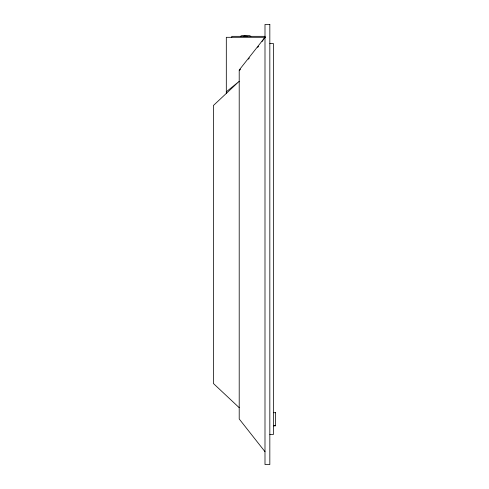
<?xml version="1.0" encoding="UTF-8"?>
<svg xmlns="http://www.w3.org/2000/svg" width="489" height="489" viewBox="0 0 489 489"><rect width="100%" height="100%" fill="white"/><g stroke="black" fill="none" stroke-linecap="round" stroke-linejoin="round"><path stroke-width="0.73" d="M262.104 41.498L264.995 37.305L265.393 37.616M239.604 70.349L240.533 69.169M248.406 59.175L249.335 58.002M257.672 47.421L258.602 46.241M243.742 36.333L244.035 36.015L247.568 36.333M226.309 91.804L239.207 81.315L213.418 105.496L213.418 383.504L239.207 407.685M240.423 36.333L241.645 35.691L249.665 35.691L250.881 36.333M265.331 36.333L231.774 36.333L231.774 37.305M269.83 43.6L273.498 43.6L273.498 434.403L269.83 434.403M273.498 412.704L275.582 412.704M273.498 425.87L275.582 425.87L275.582 412.441M264.995 451.695L239.207 418.969L239.207 70.031L264.995 37.305L226.309 37.305L226.309 93.405M269.83 24.45L264.995 24.45L264.995 464.55L269.83 464.55L269.83 24.45M275.582 425.546L273.498 425.546L275.582 425.601"/></g></svg>
